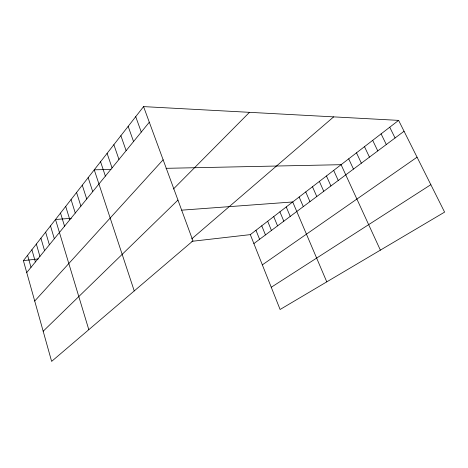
<?xml version="1.0" encoding="UTF-8"?>
<svg xmlns="http://www.w3.org/2000/svg" width="468" height="468" viewBox="0 0 468 468"><rect width="100%" height="100%" fill="white"/><g stroke="black" fill="none" stroke-linecap="round" stroke-linejoin="round"><path stroke-width="0.7" d="M143.565 106.61L192.956 240.856L51.626 361.39L23.4 260.641L143.565 106.61L398.607 120.381L444.6 212.121L280.098 309.483L250.316 234.626L398.607 120.381M26.74 272.569L149.304 122.218M34.72 301.041L163.127 159.775M173.429 189.013L249.485 112.326M43.173 331.233L177.957 200.076M191.658 238.932L333.678 116.871M253.878 243.582L404.06 131.251M262.343 264.859L417.064 157.195M271.259 287.258L430.841 184.679M23.4 260.641L38.317 258.927M191.874 241.324L250.316 234.626M71.311 218.316L55.505 219.486L88.809 329.677M181.683 210.161L292.716 201.96L326.775 281.859M111.015 169.469L94.255 169.814L134.246 290.926M166.046 168.322L341.09 164.689L380.379 250.134M389.733 127.214L395.062 137.984M381.092 133.871L386.305 144.536M372.68 140.353L377.77 150.912M364.478 146.671L369.463 157.131M356.487 152.831L361.36 163.186M348.695 158.833L353.463 169.094M333.678 170.405L338.253 180.472M326.442 175.98L330.923 185.954M319.375 181.42L323.768 191.307M312.478 186.738L316.783 196.531M305.739 191.927L309.962 201.638M299.151 196.999L303.299 206.622M286.24 206.95L290.224 216.397M279.911 211.828L283.819 221.189M273.721 216.59L277.559 225.869M267.673 221.253L271.44 230.449M261.758 225.81L265.455 234.924M255.973 230.268L259.605 239.3M135.714 116.672L141.278 132.064M128.156 126.36L133.555 141.535M120.879 135.691L126.12 150.661M113.859 144.682L118.954 159.448M107.096 153.358L112.045 167.924M100.561 161.729L105.376 176.108M88.159 177.629L92.722 191.628M82.269 185.182L86.709 199.005M76.565 192.488L80.894 206.136M71.048 199.561L75.272 213.039M65.701 206.411L69.82 219.72M60.524 213.051L64.543 226.196M50.491 225.909L54.323 238.733M45.63 232.14L49.374 244.805M40.915 238.183L44.571 250.696M36.346 244.044L39.915 256.411M31.9 249.736L35.392 261.951M27.589 255.265L31.005 267.339"/></g></svg>
